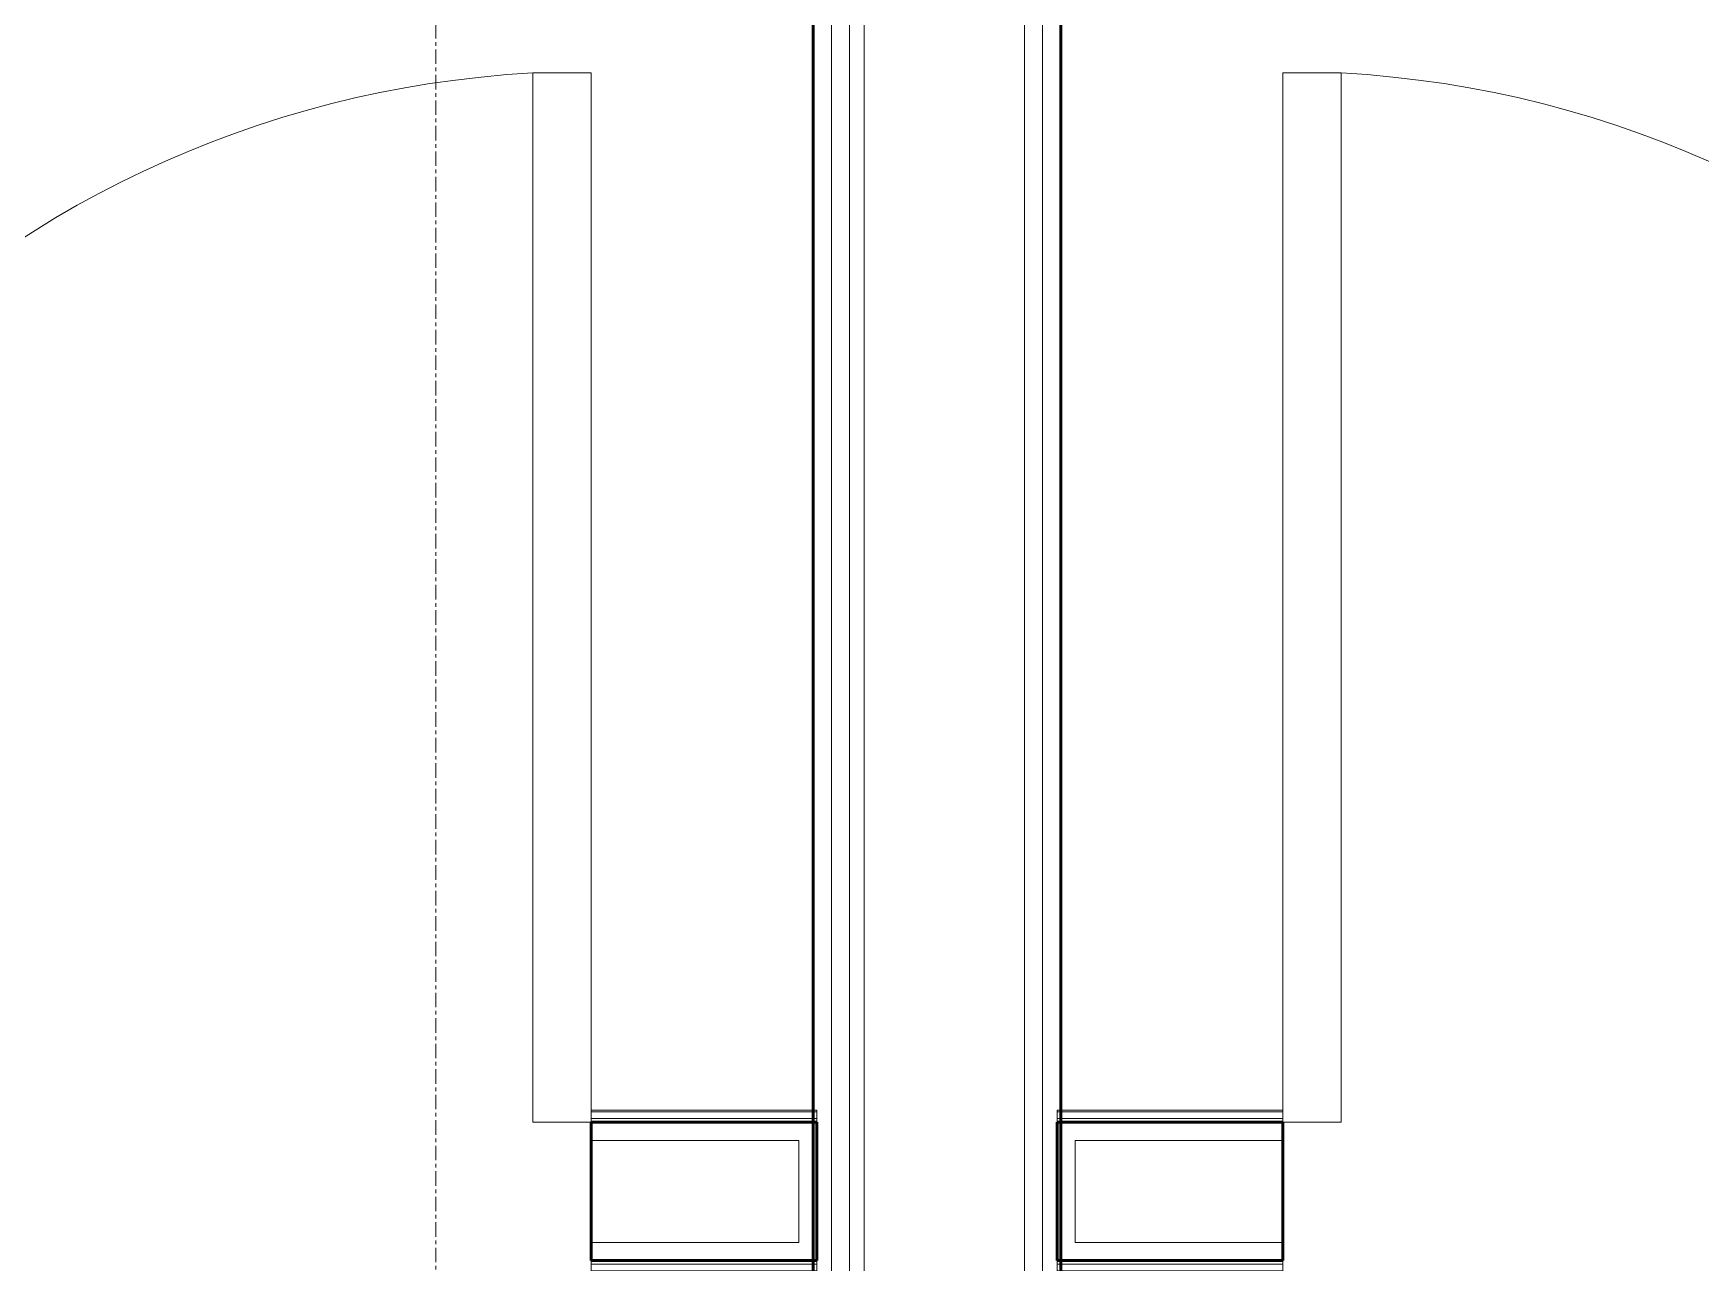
# Model space of a CAD drawing. Header units: inches. Extents: x -4218 to -1830, y 9756 to 12426.
# Drawn here: x -3168.1 to -3110.9, y 10046.2 to 10088.4 of the extents above; entities that cross this region are included whole.
import ezdxf

# ---------------------------------------------------------------- set-up
doc = ezdxf.new("R2010")
doc.units = ezdxf.units.IN
doc.header["$MEASUREMENT"] = 0
doc.linetypes.add('Grid Line 1_2_', pattern=[0.875, 0.5, -0.125, 0.125, -0.125])
for name, color, linetype, lineweight in [('0-1', 7, 'Continuous', 5), ('0-2', 252, 'Continuous', 9), ('A-DOOR-1', 7, 'Continuous', 9), ('A-DOOR-2', 50, 'Continuous', 20), ('A-WALL-1', 250, 'Continuous', 50), ('A-WALL-2', 10, 'Continuous', 13), ('A-WALL-3', 253, 'Continuous', 9), ('A-WALL-4', 254, 'Continuous', 9), ('A-WALL-5', 252, 'Continuous', 9), ('A-WALL-6', 7, 'Continuous', 9), ('I-WALL-1', 250, 'Continuous', 50), ('I-WALL-3', 253, 'Continuous', 9), ('I-WALL-4', 252, 'Continuous', 9), ('S-GRID-1', 1, 'Grid Line 1_2_', 9)]:
    doc.layers.add(name, color=color, linetype=linetype, lineweight=lineweight)

# ---------------------------------------------------------------- blocks, each defined once
blk = doc.blocks.new('Basic Wall _ INT - W4BØF - _5_8 GYP - 2X4 WOOD_BATT_ - 5_8 GYP_ - ___-2685267-BACKGROUND - 1ST FLOOR')
at = {"layer": 'A-WALL-3'}
for p, q in [((-3133, 10051.403), (-3133, 10051.341)), ((-3133, 10051.341), (-3133, 10051.195)), ((-3133, 10051.341), (-3132.874, 10051.341)), ((-3133, 10051.191), (-3133, 10051.129)), ((-3133, 10051.013), (-3133, 10050.989)), ((-3132.874, 10050.989), (-3133, 10050.989))]:
    blk.add_line(p, q, dxfattribs=at)
at = {"layer": 'A-WALL-5'}
for p, q in [((-3133, 10051.283), (-3133, 10051.403)), ((-3133, 10051.403), (-3132.874, 10051.403)), ((-3133, 10051.192), (-3133, 10051.283)), ((-3132.874, 10051.341), (-3125.25, 10051.341)), ((-3125.25, 10051.341), (-3125.25, 10051.403)), ((-3125.25, 10051.195), (-3125.25, 10051.341)), ((-3133, 10051.134), (-3133, 10051.192)), ((-3133, 10051.114), (-3133, 10051.134)), ((-3132.874, 10051.114), (-3133, 10051.114)), ((-3133, 10051.112), (-3133, 10051.114)), ((-3133, 10051.103), (-3133, 10051.112)), ((-3133, 10051.032), (-3133, 10051.103)), ((-3133, 10050.989), (-3133, 10051.032)), ((-3125.25, 10050.989), (-3132.874, 10050.989)), ((-3125.25, 10051.129), (-3125.25, 10051.191)), ((-3125.25, 10050.989), (-3125.25, 10051.013))]:
    blk.add_line(p, q, dxfattribs=at)
at = {"layer": 'A-WALL-6'}
for p, q in [((-3132.874, 10051.403), (-3125.25, 10051.403)), ((-3125.25, 10051.403), (-3125.25, 10051.114)), ((-3125.25, 10051.114), (-3132.874, 10051.114)), ((-3125.25, 10051.114), (-3125.25, 10051.032)), ((-3125.25, 10051.032), (-3125.25, 10050.989))]:
    blk.add_line(p, q, dxfattribs=at)
blk = doc.blocks.new('Basic Wall _ INT - W4BØF - _5_8 GYP - 2X4 WOOD_BATT_ - 5_8 GYP_ - ___-2685266-BACKGROUND - 1ST FLOOR')
at = {"layer": 'A-WALL-3'}
for p, q in [((-3133, 10046.239), (-3133, 10046.215)), ((-3132.874, 10046.239), (-3133, 10046.239)), ((-3133, 10046.099), (-3133, 10046.038)), ((-3133, 10046.034), (-3133, 10045.888)), ((-3133, 10045.888), (-3133, 10045.826)), ((-3133, 10045.888), (-3132.874, 10045.888))]:
    blk.add_line(p, q, dxfattribs=at)
at = {"layer": 'A-WALL-5'}
for p, q in [((-3133, 10046.197), (-3133, 10046.239)), ((-3133, 10046.155), (-3133, 10046.197)), ((-3133, 10046.138), (-3133, 10046.155)), ((-3133, 10046.125), (-3133, 10046.138)), ((-3133, 10046.117), (-3133, 10046.125)), ((-3125.25, 10046.239), (-3132.874, 10046.239)), ((-3125.25, 10046.215), (-3125.25, 10046.239)), ((-3133, 10046.114), (-3133, 10046.117)), ((-3133, 10046.114), (-3132.874, 10046.114)), ((-3133, 10045.826), (-3133, 10046.114)), ((-3133, 10045.826), (-3132.874, 10045.826)), ((-3132.874, 10045.888), (-3125.25, 10045.888)), ((-3125.25, 10046.038), (-3125.25, 10046.099)), ((-3125.25, 10045.888), (-3125.25, 10046.034)), ((-3125.25, 10045.826), (-3125.25, 10045.888))]:
    blk.add_line(p, q, dxfattribs=at)
at = {"layer": 'A-WALL-6'}
for p, q in [((-3125.25, 10046.239), (-3125.25, 10046.197)), ((-3125.25, 10046.197), (-3125.25, 10046.114)), ((-3132.874, 10046.114), (-3125.25, 10046.114)), ((-3132.874, 10045.826), (-3125.25, 10045.826)), ((-3125.25, 10046.114), (-3125.25, 10045.826))]:
    blk.add_line(p, q, dxfattribs=at)
blk = doc.blocks.new('SWING - SINGLE - FLUSH - 36_ x 80_ - OFFSET PIVOT DOOR AT MAGIC PAK AND WASHER_DRYER-3199415-BACKGROUND - 1ST FLOOR')
at = {"layer": 'A-DOOR-1'}
blk.add_arc((18, -2.375), 36.067, 180, 266.8211, dxfattribs=at)
at = {"layer": 'A-DOOR-2'}
for p, q in [((16, -2.375), (16, -38.386)), ((18, -2.375), (16, -2.375)), ((18, -2.375), (18, -38.386)), ((18, -38.386), (16, -38.386))]:
    blk.add_line(p, q, dxfattribs=at)
blk = doc.blocks.new('Basic Wall _ INT - W4BØF - _5_8 GYP - 2X4 WOOD_BATT_ - 5_8 GYP_ - ___-2685411-BACKGROUND - 1ST FLOOR')
at = {"layer": 'A-WALL-3'}
for p, q in [((-3141.374, 10051.341), (-3141.247, 10051.341)), ((-3141.247, 10051.341), (-3141.247, 10051.403)), ((-3141.247, 10051.195), (-3141.247, 10051.341)), ((-3141.247, 10050.989), (-3141.374, 10050.989)), ((-3141.247, 10051.129), (-3141.247, 10051.191)), ((-3141.247, 10050.989), (-3141.247, 10051.013))]:
    blk.add_line(p, q, dxfattribs=at)
at = {"layer": 'A-WALL-5'}
for p, q in [((-3148.997, 10051.403), (-3148.997, 10051.341)), ((-3148.997, 10051.341), (-3148.997, 10051.195)), ((-3148.997, 10051.341), (-3141.374, 10051.341)), ((-3141.374, 10051.403), (-3141.247, 10051.403)), ((-3141.247, 10051.403), (-3141.247, 10051.192)), ((-3148.997, 10051.191), (-3148.997, 10051.129)), ((-3148.997, 10051.013), (-3148.997, 10050.989)), ((-3141.374, 10050.989), (-3148.997, 10050.989)), ((-3141.247, 10051.114), (-3141.374, 10051.114)), ((-3141.247, 10051.192), (-3141.247, 10051.114)), ((-3141.247, 10051.114), (-3141.247, 10051.032)), ((-3141.247, 10051.032), (-3141.247, 10050.989))]:
    blk.add_line(p, q, dxfattribs=at)
at = {"layer": 'A-WALL-6'}
for p, q in [((-3148.997, 10051.114), (-3148.997, 10051.403)), ((-3148.997, 10051.403), (-3141.374, 10051.403)), ((-3141.374, 10051.114), (-3148.997, 10051.114)), ((-3148.997, 10051.032), (-3148.997, 10051.114)), ((-3148.997, 10050.989), (-3148.997, 10051.032))]:
    blk.add_line(p, q, dxfattribs=at)
blk = doc.blocks.new('Basic Wall _ INT - W4BØF - _5_8 GYP - 2X4 WOOD_BATT_ - 5_8 GYP_ - ___-2685410-BACKGROUND - 1ST FLOOR')
at = {"layer": 'A-WALL-3'}
for p, q in [((-3141.247, 10046.239), (-3141.374, 10046.239)), ((-3141.247, 10046.215), (-3141.247, 10046.239)), ((-3141.374, 10045.888), (-3141.247, 10045.888)), ((-3141.247, 10046.038), (-3141.247, 10046.099)), ((-3141.247, 10045.888), (-3141.247, 10046.034)), ((-3141.247, 10045.826), (-3141.247, 10045.888))]:
    blk.add_line(p, q, dxfattribs=at)
at = {"layer": 'A-WALL-5'}
for p, q in [((-3148.997, 10046.239), (-3148.997, 10046.215)), ((-3141.374, 10046.239), (-3148.997, 10046.239)), ((-3141.247, 10046.239), (-3141.247, 10046.197)), ((-3141.247, 10046.197), (-3141.247, 10046.125)), ((-3141.247, 10046.125), (-3141.247, 10046.114)), ((-3148.997, 10046.099), (-3148.997, 10046.038)), ((-3148.997, 10046.034), (-3148.997, 10045.888)), ((-3148.997, 10045.888), (-3148.997, 10045.826)), ((-3148.997, 10045.888), (-3141.374, 10045.888)), ((-3141.374, 10046.114), (-3141.247, 10046.114)), ((-3141.374, 10045.826), (-3141.247, 10045.826)), ((-3141.247, 10046.114), (-3141.247, 10045.945)), ((-3141.247, 10045.945), (-3141.247, 10045.826))]:
    blk.add_line(p, q, dxfattribs=at)
at = {"layer": 'A-WALL-6'}
for p, q in [((-3148.997, 10046.197), (-3148.997, 10046.239)), ((-3148.997, 10046.114), (-3148.997, 10046.197)), ((-3148.997, 10046.114), (-3141.374, 10046.114)), ((-3148.997, 10045.826), (-3148.997, 10046.114)), ((-3148.997, 10045.826), (-3141.374, 10045.826))]:
    blk.add_line(p, q, dxfattribs=at)
blk = doc.blocks.new('SWING - SINGLE - FLUSH - 36_ x 80_ - OFFSET PIVOT DOOR AT MAGIC PAK AND WASHER_DRYER-3199414-BACKGROUND - 1ST FLOOR')
at = {"layer": 'A-DOOR-1'}
blk.add_arc((18, 2.375), 36.067, 93.1789, 180, dxfattribs=at)
at = {"layer": 'A-DOOR-2'}
for p, q in [((16, 2.375), (16, 38.386)), ((18, 38.386), (16, 38.386)), ((18, 2.375), (18, 38.386)), ((18, 2.375), (16, 2.375))]:
    blk.add_line(p, q, dxfattribs=at)
blk = doc.blocks.new('CTR - 1st Phase - Unit Layouts_rvt-1-BACKGROUND - 1ST FLOOR')
at = {"layer": 'A-WALL-1'}
for p, q in [((-3141.247, 10050.989), (-3148.997, 10050.989)), ((-3148.997, 10050.989), (-3148.997, 10046.239)), ((-3141.247, 10050.364), (-3141.247, 10050.989)), ((-3125.25, 10050.989), (-3133, 10050.989)), ((-3133, 10050.989), (-3133, 10050.364)), ((-3125.25, 10046.239), (-3125.25, 10050.989)), ((-3141.247, 10046.864), (-3141.247, 10050.364)), ((-3133, 10050.364), (-3133, 10046.864)), ((-3141.247, 10046.239), (-3141.247, 10046.864)), ((-3133, 10046.864), (-3133, 10046.239)), ((-3148.997, 10046.239), (-3141.247, 10046.239)), ((-3133, 10046.239), (-3125.25, 10046.239))]:
    blk.add_line(p, q, dxfattribs=at)
at = {"layer": 'A-WALL-2'}
for p, q in [((-3141.872, 10050.364), (-3148.997, 10050.364)), ((-3141.872, 10046.864), (-3141.872, 10050.364)), ((-3132.375, 10050.364), (-3125.25, 10050.364)), ((-3132.375, 10050.364), (-3132.375, 10046.864)), ((-3141.872, 10046.864), (-3148.997, 10046.864)), ((-3132.375, 10046.864), (-3125.25, 10046.864))]:
    blk.add_line(p, q, dxfattribs=at)
at = {"layer": 'A-WALL-3'}
for p, q in [((-3141.374, 10050.989), (-3148.997, 10050.989)), ((-3141.247, 10050.989), (-3141.247, 10046.239)), ((-3133, 10046.239), (-3133, 10050.989)), ((-3125.25, 10050.989), (-3132.874, 10050.989)), ((-3148.997, 10046.239), (-3141.374, 10046.239)), ((-3132.874, 10046.239), (-3125.25, 10046.239))]:
    blk.add_line(p, q, dxfattribs=at)
at = {"layer": 'A-WALL-4'}
for p, q in [((-3141.247, 10050.989), (-3141.374, 10050.989)), ((-3132.874, 10050.989), (-3133, 10050.989)), ((-3141.374, 10046.239), (-3141.247, 10046.239)), ((-3133, 10046.239), (-3132.874, 10046.239))]:
    blk.add_line(p, q, dxfattribs=at)
at = {"layer": 'A-WALL-5'}
for p, q in [((-3148.997, 10046.239), (-3148.997, 10050.989)), ((-3125.25, 10050.989), (-3125.25, 10046.239))]:
    blk.add_line(p, q, dxfattribs=at)
at = {"layer": '0-2'}
for name, p in [('SWING - SINGLE - FLUSH - 36_ x 80_ - OFFSET PIVOT DOOR AT MAGIC PAK AND WASHER_DRYER-3199414-BACKGROUND - 1ST FLOOR', (-3166.997, 10048.614)), ('Basic Wall _ INT - W4BØF - _5_8 GYP - 2X4 WOOD_BATT_ - 5_8 GYP_ - ___-2685411-BACKGROUND - 1ST FLOOR', (0, 0)), ('Basic Wall _ INT - W4BØF - _5_8 GYP - 2X4 WOOD_BATT_ - 5_8 GYP_ - ___-2685267-BACKGROUND - 1ST FLOOR', (0, 0)), ('Basic Wall _ INT - W4BØF - _5_8 GYP - 2X4 WOOD_BATT_ - 5_8 GYP_ - ___-2685410-BACKGROUND - 1ST FLOOR', (0, 0)), ('Basic Wall _ INT - W4BØF - _5_8 GYP - 2X4 WOOD_BATT_ - 5_8 GYP_ - ___-2685266-BACKGROUND - 1ST FLOOR', (0, 0))]:
    blk.add_blockref(name, p, dxfattribs=at)
at = {"layer": '0-2', "rotation": 180}
blk.add_blockref('SWING - SINGLE - FLUSH - 36_ x 80_ - OFFSET PIVOT DOOR AT MAGIC PAK AND WASHER_DRYER-3199415-BACKGROUND - 1ST FLOOR', (-3107.25, 10048.614), dxfattribs=at)
blk = doc.blocks.new('CTR - 1st Phase - Common Walls_rvt-1-BACKGROUND - 1ST FLOOR')
at = {"layer": 'A-WALL-2'}
for p, q in [((-3140.749, 10018.089), (-3140.749, 10356.039)), ((-3140.124, 10018.089), (-3140.124, 10356.039)), ((-3139.624, 10018.089), (-3139.624, 10356.039)), ((-3134.124, 10018.089), (-3134.124, 10356.039)), ((-3133.499, 10018.089), (-3133.499, 10356.039))]:
    blk.add_line(p, q, dxfattribs=at)
at = {"layer": 'I-WALL-1'}
for p, q in [((-3141.374, 10355.414), (-3141.374, 10018.089)), ((-3132.874, 10018.089), (-3132.874, 10355.414))]:
    blk.add_line(p, q, dxfattribs=at)
at = {"layer": 'I-WALL-3'}
for p, q in [((-3141.374, 10051.403), (-3141.374, 10051.285)), ((-3141.374, 10051.283), (-3141.374, 10051.193)), ((-3132.874, 10051.283), (-3132.874, 10051.401)), ((-3132.874, 10051.192), (-3132.874, 10051.282)), ((-3141.374, 10051.192), (-3141.374, 10051.135)), ((-3141.374, 10050.989), (-3141.374, 10046.239)), ((-3132.874, 10051.134), (-3132.874, 10051.191)), ((-3132.874, 10046.239), (-3132.874, 10050.989))]:
    blk.add_line(p, q, dxfattribs=at)
at = {"layer": 'I-WALL-4'}
for p, q in [((-3141.374, 10355.414), (-3141.374, 10051.403)), ((-3132.874, 10051.401), (-3132.874, 10355.414))]:
    blk.add_line(p, q, dxfattribs=at)

msp = doc.modelspace()

# ---------------------------------------------------------------- linework, layer by layer
at = {"layer": 'S-GRID-1'}
msp.add_line((-3154.324, 9836.18), (-3154.324, 12376.809), dxfattribs=at)

# ---------------------------------------------------------------- block references
at = {"layer": '0-1'}
for name in ['CTR - 1st Phase - Unit Layouts_rvt-1-BACKGROUND - 1ST FLOOR', 'CTR - 1st Phase - Common Walls_rvt-1-BACKGROUND - 1ST FLOOR']:
    msp.add_blockref(name, (0, 0), dxfattribs=at)

doc.saveas('drawing.dxf')
